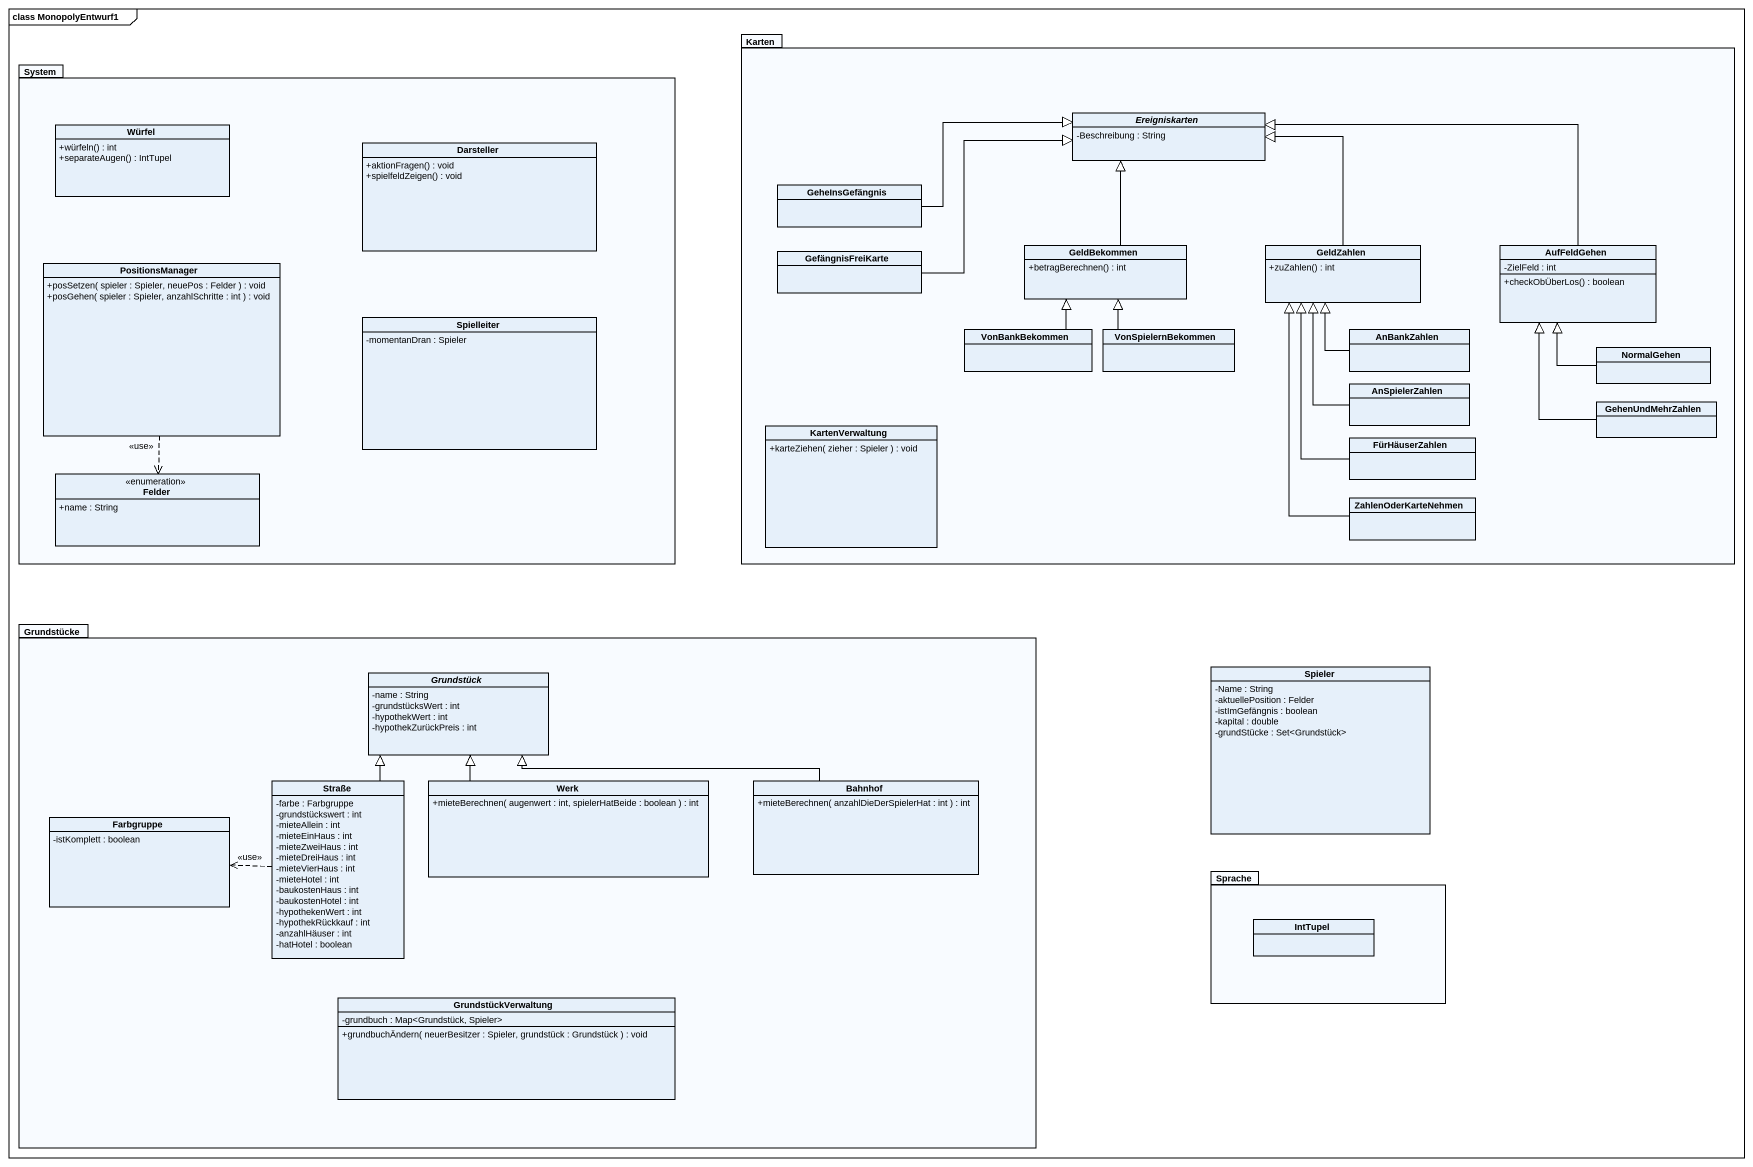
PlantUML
@startuml
mainframe class MonopolyEntwurf1
hide circle
hide empty members
skinparam classAttributeIconSize 0
package System {
  class Würfel {
    +würfeln() : int
    +separateAugen() : IntTupel
  }
  class Darsteller {
    +aktionFragen() : void
    +spielfeldZeigen() : void
  }
  class PositionsManager {
    +posSetzen( spieler : Spieler, neuePos : Felder ) : void
    +posGehen( spieler : Spieler, anzahlSchritte : int ) : void
  }
  class Spielleiter {
    -momentanDran : Spieler
  }
  enum Felder {
    +name : String
  }
}
package Karten {
  abstract class Ereigniskarten {
    -Beschreibung : String
  }
  class GeheInsGefängnis
  class GefängnisFreiKarte
  class GeldBekommen {
    +betragBerechnen() : int
  }
  class GeldZahlen {
    +zuZahlen() : int
  }
  class AufFeldGehen {
    -ZielFeld : int
    +checkObÜberLos() : boolean
  }
  class VonBankBekommen
  class VonSpielernBekommen
  class AnBankZahlen
  class NormalGehen
  class AnSpielerZahlen
  class GehenUndMehrZahlen
  class KartenVerwaltung {
    +karteZiehen( zieher : Spieler ) : void
  }
  class FürHäuserZahlen
  class ZahlenOderKarteNehmen
}
package Grundstücke {
  abstract class Grundstück {
    -name : String
    -grundstücksWert : int
    -hypothekWert : int
    -hypothekZurückPreis : int
  }
  class Straße {
    -farbe : Farbgruppe
    -grundstückswert : int
    -mieteAllein : int
    -mieteEinHaus : int
    -mieteZweiHaus : int
    -mieteDreiHaus : int
    -mieteVierHaus : int
    -mieteHotel : int
    -baukostenHaus : int
    -baukostenHotel : int
    -hypothekenWert : int
    -hypothekRückkauf : int
    -anzahlHäuser : int
    -hatHotel : boolean
  }
  class Werk {
    +mieteBerechnen( augenwert : int, spielerHatBeide : boolean ) : int
  }
  class Bahnhof {
    +mieteBerechnen( anzahlDieDerSpielerHat : int ) : int
  }
  class Farbgruppe {
    -istKomplett : boolean
  }
  class GrundstückVerwaltung {
    -grundbuch : Map<Grundstück, Spieler>
    +grundbuchÄndern( neuerBesitzer : Spieler, grundstück : Grundstück ) : void
  }
}
class Spieler {
  -Name : String
  -aktuellePosition : Felder
  -istImGefängnis : boolean
  -kapital : double
  -grundStücke : Set<Grundstück>
}
package Sprache {
  class IntTupel
}
GeheInsGefängnis -right-|> Ereigniskarten
GefängnisFreiKarte -right-|> Ereigniskarten
GeldBekommen -up-|> Ereigniskarten
GeldZahlen -up-|> Ereigniskarten
AufFeldGehen -left-|> Ereigniskarten
PositionsManager ..> Felder : <<use>>
VonBankBekommen -up-|> GeldBekommen
VonSpielernBekommen -up-|> GeldBekommen
AnBankZahlen -up-|> GeldZahlen
NormalGehen -up-|> AufFeldGehen
AnSpielerZahlen -up-|> GeldZahlen
GehenUndMehrZahlen -up-|> AufFeldGehen
FürHäuserZahlen -up-|> GeldZahlen
ZahlenOderKarteNehmen -up-|> GeldZahlen
Straße -up-|> Grundstück
Straße .left.> Farbgruppe : <<use>>
Werk -up-|> Grundstück
Bahnhof -left-|> Grundstück
@enduml
